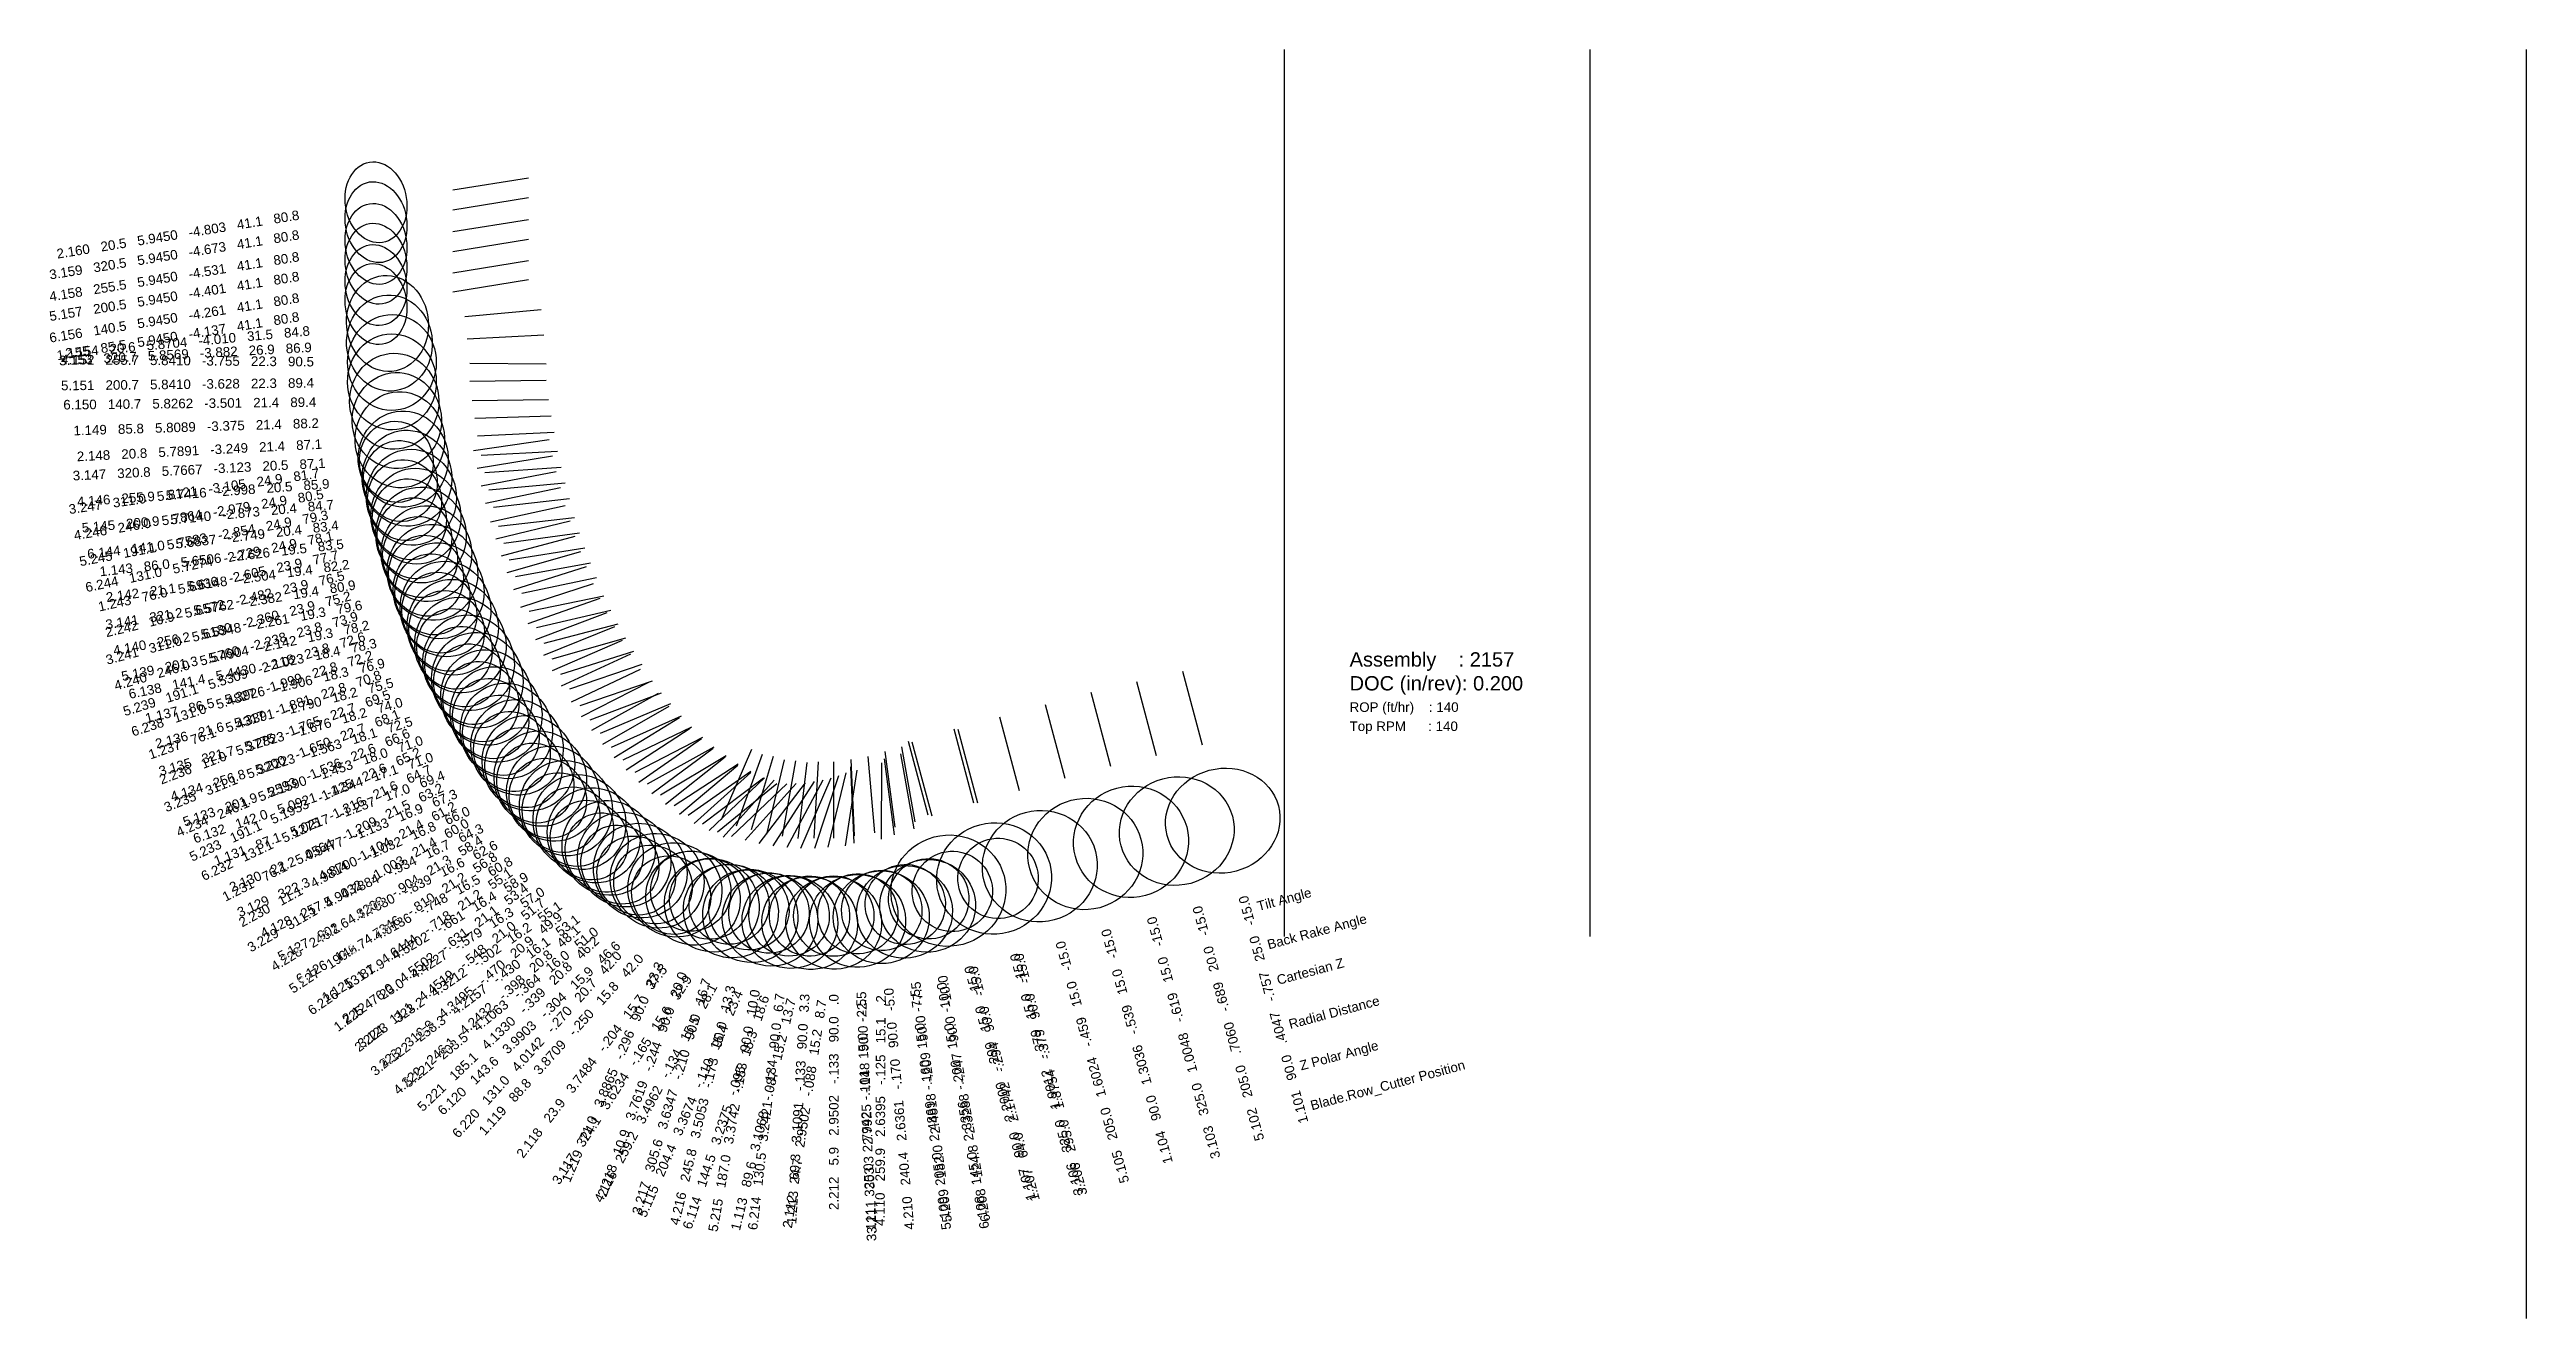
# Model space of a CAD drawing. Header units: inches. Extents: x -10.1 to 6.1, y -2.5 to 5.8.
import ezdxf
from ezdxf.enums import TextEntityAlignment as Align

# ---------------------------------------------------------------- set-up
doc = ezdxf.new("R2010")
doc.units = ezdxf.units.IN
doc.header["$MEASUREMENT"] = 0
for name, color, linetype, true_color in [('Blade_1', 30, 'Continuous', 0xff7f00), ('Blade_2', 7, 'Continuous', 0xcccc00), ('Blade_3', 7, 'Continuous', 0x00cc00), ('Blade_4', 7, 'Continuous', 0x00cccc), ('Blade_5', 7, 'Continuous', 0x0066cc), ('Blade_6', 190, 'Continuous', 0x7f00ff)]:
    doc.layers.add(name, color=color, linetype=linetype, true_color=true_color)
doc.styles.get("Standard").update_dxf_attribs({"font": 'arial.ttf'})

msp = doc.modelspace()

# ---------------------------------------------------------------- linework, layer by layer
for p, q in [((-2, 0), (-2, 5.803)), ((0, 0), (0, 5.803)), ((6.125, -2.5), (6.125, 5.803))]:
    msp.add_line(p, q)
at = {"layer": 'Blade_1'}
for p, q in [((-7.442, 4.218), (-6.948, 4.298)), ((-7.299, 3.39), (-6.799, 3.406)), ((-7.195, 2.713), (-6.707, 2.82)), ((-7.144, 2.684), (-6.647, 2.74)), ((-6.95, 2.048), (-6.478, 2.212)), ((-6.896, 2.022), (-6.409, 2.135)), ((-6.601, 1.439), (-6.155, 1.665)), ((-2.537, 1.25), (-2.666, 1.733)), ((-6.544, 1.417), (-6.077, 1.593)), ((-3.436, 1.032), (-3.565, 1.515)), ((-6.141, 0.934), (-5.739, 1.232)), ((-6.083, 0.925), (-5.655, 1.183)), ((-5.685, 0.764), (-5.487, 1.224)), ((-5.079, 0.642), (-5.05, 1.141)), ((-4.332, 0.792), (-4.461, 1.275)), ((-4.306, 0.787), (-4.436, 1.27)), ((-5.529, 0.629), (-5.195, 1)), ((-4.986, 0.583), (-4.868, 1.069))]:
    msp.add_line(p, q, dxfattribs=at)
for centre, major_axis, ratio in [((-7.945, 4.137), (0.042, -0.263), 0.753759), ((-7.809, 3.375), (0.01, -0.314), 0.930892), ((-7.651, 2.626), (0.035, -0.312), 0.942675), ((-7.694, 2.605), (0.056, -0.26), 0.91391), ((-7.393, 1.906), (0.071, -0.306), 0.949363), ((-7.432, 1.881), (0.087, -0.251), 0.92218), ((-7.022, 1.237), (0.111, -0.294), 0.956369), ((-7.056, 1.209), (0.12, -0.237), 0.930451), ((-2.405, 0.757), (0.364, 0.097), 0.906242), ((-6.52, 0.661), (0.162, -0.269), 0.959236), ((-6.55, 0.63), (0.159, -0.214), 0.933083), ((-3.304, 0.539), (0.364, 0.097), 0.966003), ((-4.2, 0.299), (0.364, 0.097), 0.966003), ((-5.871, 0.25), (0.233, -0.21), 0.962102), ((-5.886, 0.296), (0.241, -0.104), 1), ((-4.174, 0.294), (0.254, 0.068), 1), ((-5.107, 0.087), (0.305, -0.074), 0.964968), ((-5.109, 0.133), (0.015, 0.262), 1)]:
    msp.add_ellipse(centre, major_axis=major_axis, ratio=ratio, dxfattribs=at)
at = {"layer": 'Blade_2'}
for p, q in [((-7.442, 4.884), (-6.948, 4.963)), ((-7.363, 4.056), (-6.865, 4.102)), ((-7.28, 3.275), (-6.78, 3.3)), ((-7.161, 2.601), (-6.675, 2.718)), ((-7.109, 2.573), (-6.614, 2.64)), ((-6.9, 1.943), (-6.432, 2.119)), ((-6.845, 1.918), (-6.361, 2.044)), ((-6.534, 1.35), (-6.096, 1.591)), ((-6.477, 1.33), (-6.016, 1.523)), ((-6.052, 0.864), (-5.66, 1.174)), ((-5.587, 0.723), (-5.416, 1.193)), ((-4.95, 0.642), (-4.95, 1.143)), ((-5.995, 0.857), (-5.575, 1.129)), ((-5.438, 0.608), (-5.134, 1.005)), ((-4.873, 0.593), (-4.797, 1.087))]:
    msp.add_line(p, q, dxfattribs=at)
for centre, major_axis, ratio in [((-7.945, 4.803), (0.042, -0.263), 0.753759), ((-7.87, 4.01), (0.029, -0.313), 0.852229), ((-7.789, 3.249), (0.016, -0.314), 0.93121), ((-7.615, 2.504), (0.042, -0.311), 0.942994), ((-7.657, 2.482), (0.062, -0.259), 0.914286), ((-7.339, 1.79), (0.079, -0.304), 0.949682), ((-7.378, 1.765), (0.093, -0.249), 0.922556), ((-6.948, 1.133), (0.121, -0.29), 0.956688), ((-6.981, 1.104), (0.128, -0.233), 0.930827), ((-6.423, 0.579), (0.171, -0.263), 0.959554), ((-6.452, 0.548), (0.165, -0.209), 0.933459), ((-5.748, 0.204), (0.249, -0.191), 0.962739), ((-5.762, 0.244), (0.09, 0.247), 1), ((-4.95, 0.088), (0.31, -0.047), 0.965287), ((-4.95, 0.133), (0.263, 0), 1)]:
    msp.add_ellipse(centre, major_axis=major_axis, ratio=ratio, dxfattribs=at)
at = {"layer": 'Blade_3'}
for p, q in [((-7.442, 4.754), (-6.948, 4.834)), ((-7.348, 3.909), (-6.848, 3.936)), ((-7.307, 3.179), (-6.813, 3.251)), ((-7.257, 3.149), (-6.758, 3.174)), ((-7.125, 2.49), (-6.641, 2.618)), ((-7.073, 2.463), (-6.579, 2.542)), ((-6.847, 1.84), (-6.383, 2.027)), ((-6.792, 1.816), (-6.311, 1.954)), ((-6.461, 1.258), (-6.028, 1.507)), ((-3.137, 1.112), (-3.266, 1.595)), ((-6.404, 1.239), (-5.947, 1.442)), ((-4.033, 0.872), (-4.163, 1.355)), ((-4.007, 0.871), (-4.137, 1.354)), ((-5.488, 0.699), (-5.345, 1.178)), ((-4.815, 0.658), (-4.837, 1.157)), ((-5.959, 0.799), (-5.577, 1.121)), ((-5.903, 0.794), (-5.493, 1.08)), ((-5.347, 0.593), (-5.076, 1.013)), ((-4.816, 0.61), (-4.838, 1.11))]:
    msp.add_line(p, q, dxfattribs=at)
for centre, major_axis, ratio in [((-7.945, 4.673), (0.042, -0.263), 0.753759), ((-7.857, 3.882), (0.017, -0.314), 0.892038), ((-7.767, 3.123), (0.016, -0.314), 0.936943), ((-7.812, 3.105), (0.038, -0.263), 0.906767), ((-7.576, 2.382), (0.05, -0.31), 0.943312), ((-7.618, 2.36), (0.068, -0.257), 0.914662), ((-7.282, 1.676), (0.087, -0.302), 0.95), ((-7.32, 1.65), (0.099, -0.247), 0.922556), ((-6.87, 1.032), (0.127, -0.287), 0.957325), ((-6.903, 1.003), (0.133, -0.23), 0.931203), ((-3.005, 0.619), (0.364, 0.097), 0.966003), ((-6.321, 0.502), (0.18, -0.257), 0.960191), ((-6.349, 0.47), (0.171, -0.203), 0.934211), ((-3.901, 0.379), (0.364, 0.097), 0.966003), ((-3.875, 0.379), (0.254, 0.068), 1), ((-5.623, 0.165), (0.264, -0.17), 0.963057), ((-5.635, 0.21), (0.251, -0.075), 1), ((-4.794, 0.101), (0.314, 0.014), 0.965924), ((-4.793, 0.148), (-0.011, 0.262), 1)]:
    msp.add_ellipse(centre, major_axis=major_axis, ratio=ratio, dxfattribs=at)
at = {"layer": 'Blade_4'}
for p, q in [((-7.442, 4.612), (-6.948, 4.691)), ((-7.331, 3.751), (-6.831, 3.747)), ((-7.283, 3.063), (-6.79, 3.145)), ((-7.233, 3.034), (-6.734, 3.07)), ((-7.086, 2.38), (-6.606, 2.518)), ((-7.033, 2.354), (-6.541, 2.444)), ((-6.791, 1.739), (-6.332, 1.937)), ((-6.736, 1.716), (-6.259, 1.867)), ((-6.386, 1.171), (-5.96, 1.433)), ((-6.329, 1.155), (-5.878, 1.372)), ((-5.388, 0.669), (-5.272, 1.156)), ((-4.681, 0.678), (-4.724, 1.176)), ((-4.637, 0.635), (-4.635, 1.135)), ((-5.864, 0.739), (-5.492, 1.073)), ((-5.808, 0.737), (-5.409, 1.037)), ((-5.256, 0.583), (-5.02, 1.024))]:
    msp.add_line(p, q, dxfattribs=at)
for centre, major_axis, ratio in [((-7.945, 4.531), (0.042, -0.263), 0.753759), ((-7.841, 3.755), (-0.003, -0.314), 0.924841), ((-7.786, 2.979), (0.044, -0.262), 0.906767), ((-7.742, 2.998), (0.022, -0.313), 0.936943), ((-7.535, 2.261), (0.057, -0.309), 0.943631), ((-7.576, 2.238), (0.074, -0.256), 0.914662), ((-7.222, 1.563), (0.094, -0.299), 0.950637), ((-7.259, 1.536), (0.105, -0.244), 0.922932), ((-6.788, 0.934), (0.136, -0.283), 0.957643), ((-6.821, 0.904), (0.139, -0.227), 0.931579), ((-6.216, 0.43), (0.189, -0.251), 0.960828), ((-6.243, 0.398), (0.178, -0.198), 0.934586), ((-5.496, 0.134), (0.277, -0.148), 0.963694), ((-5.505, 0.173), (0.255, -0.061), 1), ((-4.639, 0.125), (0.314, -0.001), 0.965605), ((-4.636, 0.17), (0.262, 0.023), 1)]:
    msp.add_ellipse(centre, major_axis=major_axis, ratio=ratio, dxfattribs=at)
at = {"layer": 'Blade_5'}
for p, q in [((-7.442, 4.482), (-6.948, 4.562)), ((-7.331, 3.633), (-6.831, 3.639)), ((-7.257, 2.948), (-6.766, 3.041)), ((-7.206, 2.921), (-6.708, 2.967)), ((-7.044, 2.27), (-6.567, 2.42)), ((-6.991, 2.246), (-6.502, 2.348)), ((-6.732, 1.639), (-6.278, 1.849)), ((-6.677, 1.619), (-6.204, 1.781)), ((-2.838, 1.182), (-2.967, 1.665)), ((-6.308, 1.089), (-5.889, 1.363)), ((-6.25, 1.074), (-5.806, 1.304)), ((-3.734, 0.952), (-3.864, 1.435)), ((-5.286, 0.656), (-5.199, 1.148)), ((-4.553, 0.665), (-4.619, 1.161)), ((-4.548, 0.714), (-4.614, 1.21)), ((-5.765, 0.692), (-5.404, 1.038)), ((-5.71, 0.685), (-5.322, 1)), ((-5.165, 0.578), (-4.966, 1.037))]:
    msp.add_line(p, q, dxfattribs=at)
for centre, major_axis, ratio in [((-7.945, 4.401), (0.042, -0.263), 0.753759), ((-7.841, 3.628), (0.003, -0.314), 0.925159), ((-7.714, 2.873), (0.029, -0.313), 0.937261), ((-7.758, 2.854), (0.049, -0.261), 0.907143), ((-7.49, 2.142), (0.064, -0.307), 0.943949), ((-7.531, 2.118), (0.08, -0.254), 0.915038), ((-7.159, 1.452), (0.102, -0.297), 0.950955), ((-7.195, 1.425), (0.112, -0.241), 0.923308), ((-6.703, 0.839), (0.145, -0.279), 0.95828), ((-6.735, 0.81), (0.146, -0.223), 0.932331), ((-2.706, 0.689), (0.364, 0.097), 0.939708), ((-3.602, 0.459), (0.364, 0.097), 0.966003), ((-6.106, 0.364), (0.198, -0.244), 0.961146), ((-6.133, 0.339), (0.184, -0.192), 0.934962), ((-4.482, 0.209), (0.26, 0.034), 1), ((-5.367, 0.11), (0.288, -0.125), 0.964013), ((-5.374, 0.153), (0.259, -0.046), 1), ((-4.487, 0.16), (0.311, 0.041), 0.965924)]:
    msp.add_ellipse(centre, major_axis=major_axis, ratio=ratio, dxfattribs=at)
at = {"layer": 'Blade_6'}
for p, q in [((-7.442, 4.342), (-6.948, 4.422)), ((-7.316, 3.506), (-6.816, 3.512)), ((-7.228, 2.834), (-6.739, 2.938)), ((-7.177, 2.808), (-6.68, 2.865)), ((-6.997, 2.155), (-6.521, 2.308)), ((-6.944, 2.127), (-6.454, 2.228)), ((-6.667, 1.534), (-6.215, 1.748)), ((-6.61, 1.51), (-6.137, 1.673)), ((-6.226, 1.009), (-5.816, 1.295)), ((-6.169, 0.997), (-5.732, 1.241)), ((-5.183, 0.64), (-5.125, 1.137)), ((-4.424, 0.703), (-4.511, 1.195)), ((-4.417, 0.749), (-4.504, 1.241)), ((-5.673, 0.649), (-5.339, 1.021)), ((-5.62, 0.654), (-5.257, 0.998)), ((-5.075, 0.578), (-4.916, 1.052))]:
    msp.add_line(p, q, dxfattribs=at)
for centre, major_axis, ratio in [((-7.945, 4.261), (0.042, -0.263), 0.753759), ((-7.826, 3.501), (0.003, -0.314), 0.930892), ((-7.684, 2.749), (0.036, -0.312), 0.937261), ((-7.727, 2.729), (0.055, -0.26), 0.907143), ((-7.443, 2.023), (0.064, -0.307), 0.949045), ((-7.483, 1.999), (0.081, -0.253), 0.921805), ((-7.092, 1.344), (0.102, -0.297), 0.956051), ((-7.128, 1.316), (0.114, -0.24), 0.930075), ((-6.614, 0.748), (0.153, -0.274), 0.958599), ((-6.644, 0.718), (0.152, -0.218), 0.932707), ((-5.99, 0.304), (0.216, -0.228), 0.961783), ((-6.014, 0.27), (0.198, -0.178), 0.935714), ((-4.336, 0.2), (0.309, 0.055), 0.965924), ((-4.329, 0.246), (0.259, 0.046), 1), ((-5.237, 0.095), (0.298, -0.1), 0.96465), ((-5.242, 0.134), (0.03, 0.261), 1)]:
    msp.add_ellipse(centre, major_axis=major_axis, ratio=ratio, dxfattribs=at)

# ---------------------------------------------------------------- texts
for s, height, p in [('Assembly    : 2157', 0.09375, (-1.575, 1.812)), ('DOC (in/rev): 0.200', 0.09375, (-1.575, 1.656)), ('ROP (ft/hr)    : 140', 0.0625, (-1.575, 1.5)), ('Top RPM      : 140', 0.0625, (-1.575, 1.375))]:
    msp.add_text(s, height=height).set_placement(p, align=Align.MIDDLE_LEFT)
for s, p in [('   Tilt Angle', (-2.249, 0.177)), ('   Back Rake Angle', (-2.182, -0.074)), ('   Cartesian Z', (-2.12, -0.306)), ('   Radial Distance', (-2.042, -0.595)), ('   Z Polar Angle', (-1.97, -0.866)), ('   Blade.Row_Cutter Position', (-1.9, -1.127))]:
    msp.add_text(s, height=0.0625, rotation=15).set_placement(p, align=Align.MIDDLE_LEFT)
at = {"layer": 'Blade_1'}
for s, rotation, p in [('1.155   85.5   5.9450   -4.137   41.1   80.8', 9.1641, (-8.448, 4.056)), ('1.149   85.8   5.8089   -3.375   21.4   88.2', 1.7647, (-8.319, 3.359)), ('1.143   86.0   5.6506   -2.626   19.5   83.5', 6.4863, (-8.157, 2.568)), ('1.243   76.0   5.6936   -2.605   23.9   77.7', 12.2543, (-8.192, 2.497)), ('1.137   86.5   5.3926   -1.906   18.3   76.9', 13.1087, (-7.889, 1.79)), ('1.237   76.1   5.4317   -1.881   22.8   70.8', 19.153, (-7.913, 1.714)), ('1.131   87.1   5.0217   -1.237   17.0   69.4', 20.6387, (-7.499, 1.058)), ('1.231   76.1   5.0564   -1.209   21.5   63.2', 26.8427, (-7.511, 0.979)), ('1.125   87.9   4.5202   -.661   16.4   58.9', 31.0753, (-6.957, 0.398)), ('1.225   76.0   4.5502   -.631   21.1   53.4', 36.5816, (-6.96, 0.327)), ('1.101   90.0   .4047   -.757   25.0   -15.0', 105, (-2.273, 0.264)), ('1.104   90.0   1.3036   -.539   15.0   -15.0', 105, (-3.172, 0.047)), ('1.119   88.8   3.8709   -.250   15.8   42.0', 47.9583, (-6.212, -0.129)), ('1.219   71.0   3.8865   -.296   90.0   23.3', 66.67, (-6.088, -0.172)), ('1.107   90.0   2.2000   -.299   15.0   -15.0', 105, (-4.068, -0.194)), ('1.207   64.0   2.1742   -.294   90.0   -15.0', 105, (-4.042, -0.198)), ('1.113   89.6   3.1068   -.087   15.2   13.7', 76.3436, (-5.227, -0.408)), ('1.213   69.3   3.1091   -.133   90.0   3.3', 86.67, (-5.139, -0.376))]:
    msp.add_text(s, height=0.0625, rotation=rotation, dxfattribs=at).set_placement(p, align=Align.MIDDLE_RIGHT)
at = {"layer": 'Blade_2'}
for s, rotation, p in [('2.160   20.5   5.9450   -4.803   41.1   80.8', 9.1641, (-8.448, 4.721)), ('2.154   20.6   5.8704   -4.010   31.5   84.8', 5.2303, (-8.378, 3.963)), ('2.148   20.8   5.7891   -3.249   21.4   87.1', 2.9446, (-8.298, 3.222)), ('2.142   21.1   5.6148   -2.504   19.4   82.2', 7.7755, (-8.12, 2.435)), ('2.242   10.9   5.6572   -2.482   23.9   76.5', 13.5127, (-8.153, 2.363)), ('2.136   21.6   5.3391   -1.790   18.2   75.5', 14.5415, (-7.833, 1.662)), ('2.236   11.0   5.3775   -1.765   22.7   69.5', 20.5318, (-7.855, 1.586)), ('2.130   22.2   4.9477   -1.133   16.9   67.3', 22.6711, (-7.418, 0.937)), ('2.230   11.1   4.9814   -1.104   21.4   61.2', 28.7824, (-7.428, 0.859)), ('2.124   23.0   4.4227   -.579   16.3   57.0', 32.9783, (-6.851, 0.301)), ('2.224   11.1   4.4519   -.548   21.0   51.7', 38.3291, (-6.852, 0.231)), ('2.118   23.9   3.7484   -.204   15.7   37.5', 52.5188, (-6.059, -0.201)), ('2.218   10.9   3.7619   -.244   90.0   20.0', 70, (-5.936, -0.236)), ('2.112   24.7   2.9502   -.088   15.2   8.7', 81.3038, (-5.027, -0.416)), ('2.212   5.9   2.9502   -.133   90.0   .0', 90, (-4.95, -0.378))]:
    msp.add_text(s, height=0.0625, rotation=rotation, dxfattribs=at).set_placement(p, align=Align.MIDDLE_RIGHT)
at = {"layer": 'Blade_3'}
for s, rotation, p in [('3.159   320.5   5.9450   -4.673   41.1   80.8', 9.1641, (-8.448, 4.592)), ('3.153   320.7   5.8569   -3.882   26.9   86.9', 3.0583, (-8.366, 3.855)), ('3.147   320.8   5.7667   -3.123   20.5   87.1', 2.872, (-8.276, 3.097)), ('3.247   311.0   5.8121   -3.105   24.9   81.7', 8.272, (-8.317, 3.032)), ('3.141   321.2   5.5762   -2.382   19.4   80.9', 9.087, (-8.08, 2.301)), ('3.241   311.0   5.6180   -2.360   23.9   75.2', 14.7899, (-8.111, 2.23)), ('3.135   321.7   5.2823   -1.676   18.2   74.0', 16.0023, (-7.773, 1.535)), ('3.235   311.1   5.3200   -1.650   22.7   68.1', 21.9336, (-7.793, 1.459)), ('3.129   322.3   4.8700   -1.032   16.8   66.0', 23.9532, (-7.336, 0.825)), ('3.229   311.1   4.9032   -1.003   21.4   60.0', 29.9633, (-7.345, 0.748)), ('3.123   323.2   4.3212   -.502   16.2   55.1', 34.9314, (-6.739, 0.21)), ('3.223   310.9   4.3495   -.470   20.9   49.9', 40.1137, (-6.74, 0.142)), ('3.103   325.0   1.0048   -.619   15.0   -15.0', 105, (-2.873, 0.127)), ('3.106   325.0   1.9012   -.379   15.0   -15.0', 105, (-3.769, -0.113)), ('3.206   295.0   1.8754   -.379   90.0   -15.0', 105, (-3.743, -0.114)), ('3.117   324.1   3.6234   -.165   15.6   32.9', 57.1486, (-5.9, -0.263)), ('3.217   305.6   3.6347   -.210   90.0   16.7', 73.33, (-5.781, -0.278)), ('3.111   325.0   2.7942   -.101   15.0   -2.5', 92.5, (-4.772, -0.409)), ('3.211   303.3   2.7925   -.148   90.0   -2.5', 92.5, (-4.77, -0.361))]:
    msp.add_text(s, height=0.0625, rotation=rotation, dxfattribs=at).set_placement(p, align=Align.MIDDLE_RIGHT)
at = {"layer": 'Blade_4'}
for s, rotation, p in [('4.158   255.5   5.9450   -4.531   41.1   80.8', 9.1641, (-8.448, 4.449)), ('4.152   255.7   5.8410   -3.755   22.3   90.5', 359.4977, (-8.351, 3.76)), ('4.246   246.0   5.7864   -2.979   24.9   80.5', 9.4683, (-8.289, 2.895)), ('4.146   255.9   5.7416   -2.998   20.5   85.9', 4.0887, (-8.25, 2.962)), ('4.140   256.2   5.5348   -2.261   19.3   79.6', 10.4208, (-8.036, 2.169)), ('4.240   246.0   5.5760   -2.238   23.8   73.9', 16.0861, (-8.066, 2.097)), ('4.134   256.8   5.2223   -1.563   18.1   72.5', 17.4888, (-7.709, 1.41)), ('4.234   246.1   5.2593   -1.536   22.6   66.6', 23.3563, (-7.728, 1.334)), ('4.128   257.5   4.7884   -.934   16.7   64.3', 25.666, (-7.248, 0.713)), ('4.228   246.1   4.8208   -.904   21.3   58.4', 31.5658, (-7.255, 0.637)), ('4.122   258.3   4.2157   -.430   16.1   53.1', 36.9457, (-6.623, 0.123)), ('4.222   246.1   4.2432   -.398   20.8   48.1', 41.9441, (-6.623, 0.057)), ('4.116   259.2   3.4962   -.134   15.5   28.1', 61.8517, (-5.737, -0.316)), ('4.216   245.8   3.5053   -.173   90.0   13.3', 76.67, (-5.623, -0.323)), ('4.110   259.9   2.6395   -.125   15.1   .2', 89.7629, (-4.642, -0.385)), ('4.210   240.4   2.6361   -.170   90.0   -5.0', 95, (-4.592, -0.338))]:
    msp.add_text(s, height=0.0625, rotation=rotation, dxfattribs=at).set_placement(p, align=Align.MIDDLE_RIGHT)
at = {"layer": 'Blade_5'}
for s, rotation, p in [('5.157   200.5   5.9450   -4.401   41.1   80.8', 9.1641, (-8.448, 4.32)), ('5.151   200.7   5.8410   -3.628   22.3   89.4', 0.6288, (-8.351, 3.622)), ('5.245   191.1   5.7583   -2.854   24.9   79.3', 10.6858, (-8.259, 2.759)), ('5.145   200.9   5.7140   -2.873   20.4   84.7', 5.3285, (-8.222, 2.826)), ('5.139   201.3   5.4904   -2.142   19.3   78.2', 11.772, (-7.99, 2.038)), ('5.239   191.1   5.5309   -2.118   23.8   72.6', 17.3969, (-8.018, 1.965)), ('5.133   201.9   5.1590   -1.453   18.0   71.0', 19.0072, (-7.641, 1.286)), ('5.233   191.1   5.1953   -1.425   22.6   65.2', 24.805, (-7.658, 1.211)), ('5.127   202.6   4.7030   -.839   16.6   62.6', 27.4236, (-7.156, 0.604)), ('5.227   190.6   4.7346   -.810   21.2   56.8', 33.2031, (-7.161, 0.53)), ('5.102   205.0   .7060   -.689   20.0   -15.0', 105, (-2.574, 0.197)), ('5.121   203.5   4.1063   -.364   16.0   51.0', 39.0197, (-6.503, 0.043)), ('5.221   185.1   4.1330   -.339   20.8   46.2', 43.818, (-6.501, -0.015)), ('5.105   205.0   1.6024   -.459   15.0   -15.0', 105, (-3.47, -0.033)), ('5.209   182.0   2.4818   -.209   90.0   -7.5', 97.5, (-4.415, -0.297)), ('5.115   204.4   3.3674   -.110   15.4   23.4', 66.6123, (-5.57, -0.358)), ('5.215   187.0   3.3742   -.153   90.0   10.0', 80, (-5.463, -0.349)), ('5.109   205.0   2.4869   -.160   15.0   -7.5', 97.5, (-4.42, -0.346))]:
    msp.add_text(s, height=0.0625, rotation=rotation, dxfattribs=at).set_placement(p, align=Align.MIDDLE_RIGHT)
at = {"layer": 'Blade_6'}
for s, rotation, p in [('6.156   140.5   5.9450   -4.261   41.1   80.8', 9.1641, (-8.448, 4.179)), ('6.150   140.7   5.8262   -3.501   21.4   89.4', 0.6021, (-8.336, 3.496)), ('6.244   131.0   5.7274   -2.729   24.9   78.1', 11.9113, (-8.226, 2.624)), ('6.144   141.0   5.6837   -2.749   20.4   83.4', 6.5792, (-8.19, 2.691)), ('6.138   141.4   5.4430   -2.023   18.4   78.3', 11.7006, (-7.942, 1.92)), ('6.238   131.0   5.4827   -1.999   22.8   72.2', 17.7946, (-7.968, 1.843)), ('6.132   142.0   5.0921   -1.344   17.1   71.0', 19.039, (-7.574, 1.177)), ('6.232   131.1   5.1275   -1.316   21.6   64.7', 25.3286, (-7.588, 1.098)), ('6.126   142.7   4.6136   -.748   16.5   60.8', 29.2242, (-7.059, 0.499)), ('6.226   131.1   4.6444   -.718   21.2   55.1', 34.8731, (-7.063, 0.426)), ('6.120   143.6   3.9903   -.304   15.9   46.6', 43.4489, (-6.361, -0.047)), ('6.220   131.0   4.0142   -.270   20.7   42.0', 48.0256, (-6.355, -0.109)), ('6.108   145.0   2.3356   -.200   15.0   -10.0', 100, (-4.247, -0.302)), ('6.208   124.8   2.3288   -.247   90.0   -10.0', 100, (-4.24, -0.256)), ('6.114   144.5   3.2375   -.095   15.3   18.6', 71.4408, (-5.4, -0.389)), ('6.214   130.5   3.2421   -.134   90.0   6.7', 83.33, (-5.301, -0.373))]:
    msp.add_text(s, height=0.0625, rotation=rotation, dxfattribs=at).set_placement(p, align=Align.MIDDLE_RIGHT)

doc.saveas('drawing.dxf')
